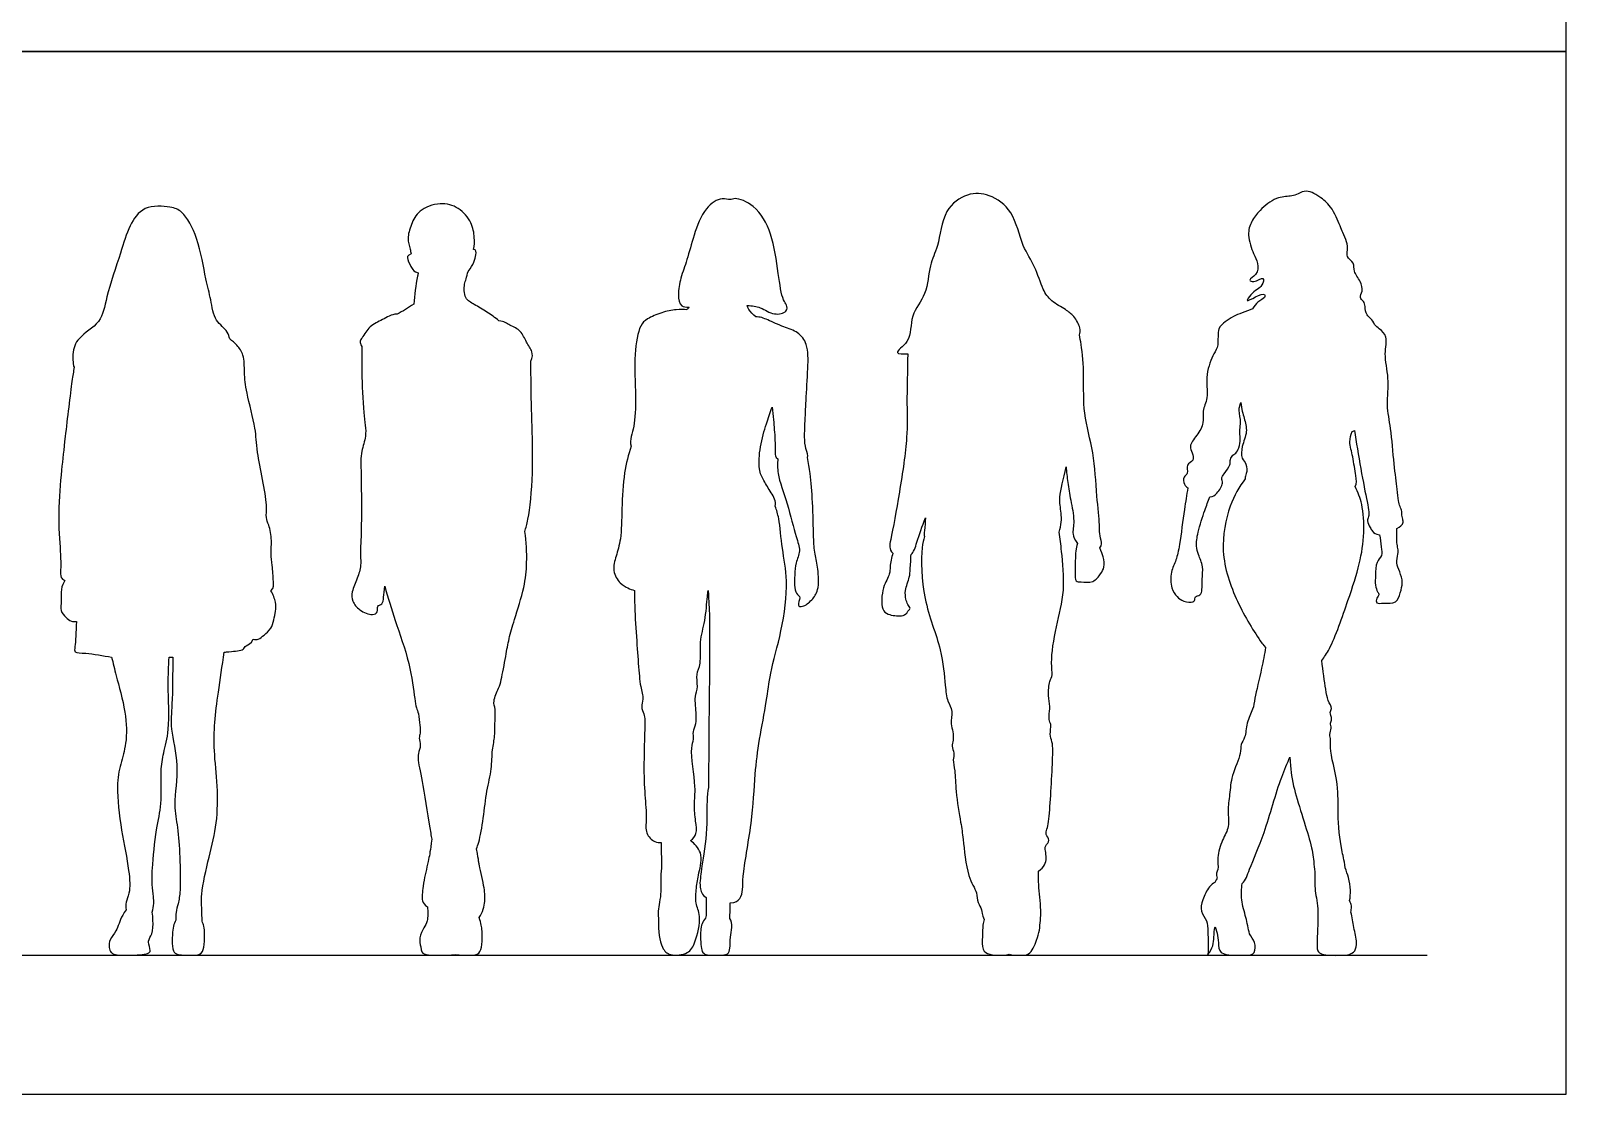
# Model space of a CAD drawing. Header units: millimetres. Extents: x 42.4 to 67, y 0.8 to 10.7.
# Drawn here: x 54.33 to 57.697, y 6.119 to 8.45 of the extents above; entities that cross this region are included whole.
import ezdxf

# ---------------------------------------------------------------- set-up
doc = ezdxf.new("R2010")
doc.units = ezdxf.units.MM
for name, color, linetype, true_color in [('AG-DIAGRAM', 7, 'Continuous', 0xfecc66), ('AG-OUTLINE', 7, 'Continuous', 0x8000ff), ('X-VPRT', 6, 'Continuous', 0xff00ff)]:
    doc.layers.add(name, color=color, linetype=linetype, true_color=true_color)

msp = doc.modelspace()

# ---------------------------------------------------------------- linework, layer by layer
at = {"layer": 'AG-DIAGRAM'}
msp.add_line((51.2959, 6.4236), (57.3919, 6.4236), dxfattribs=at)
at = {"layer": 'AG-OUTLINE'}
for points, knots in [([(55.8632, 8.0804), (55.8586, 8.0803), (55.8436, 8.0868), (55.805, 8.0618), (55.7833, 8.0025), (55.7697, 7.9492), (55.7545, 7.9095), (55.7482, 7.8734), (55.752, 7.8458), (55.7665, 7.8443), (55.7734, 7.8447)], [0, 0, 0, 0, 0.240725, 0.606012, 1.06351, 1.492181, 1.865499, 2.21006, 2.484908, 2.66056, 2.66056, 2.66056, 2.66056]), ([(55.9007, 7.8481), (55.9117, 7.8474), (55.9325, 7.8446), (55.9574, 7.8255), (55.9892, 7.8322), (55.9881, 7.8502), (55.9771, 7.8606), (55.9681, 7.9226), (55.9572, 8.0045), (55.922, 8.0676), (55.8751, 8.086), (55.8668, 8.0805), (55.8632, 8.0804)], [3.489595, 3.489595, 3.489595, 3.489595, 3.756479, 4.088143, 4.38057, 4.586025, 4.796368, 5.235924, 5.772616, 6.256177, 6.63347, 6.827504, 6.827504, 6.827504, 6.827504]), ([(56.629, 7.7841), (56.6308, 7.7875), (56.6324, 7.8002), (56.6173, 7.8255), (56.599, 7.8394), (56.5664, 7.8571), (56.5475, 7.8832), (56.5328, 7.9354), (56.502, 7.9776), (56.4867, 8.0558), (56.4334, 8.0936), (56.3823, 8.0958), (56.3292, 8.0587), (56.3216, 7.9771), (56.2985, 7.9376), (56.2967, 7.8712), (56.2557, 7.8282), (56.2629, 7.7688), (56.2288, 7.749), (56.2301, 7.7449)], [-6.556653, -6.556653, -6.556653, -6.556653, -6.337997, -6.036239, -5.75834, -5.420434, -5.099466, -4.689877, -4.274204, -3.776643, -3.335922, -2.944942, -2.511975, -2.011678, -1.623799, -1.176935, -0.749577, -0.321923, 0, 0, 0, 0]), ([(57.0911, 8.0877), (57.0833, 8.0868), (57.059, 8.0863), (57.0243, 8.0576), (57.0058, 8.0332), (56.9958, 8.0026), (57.0104, 7.9612), (57.0214, 7.9421), (57.0204, 7.9148), (56.9977, 7.9044), (57.0125, 7.8967), (57.0365, 7.9152), (57.0305, 7.8902), (57.0182, 7.8833), (57.0058, 7.8734), (56.991, 7.8534), (57.0159, 7.8678), (57.0368, 7.8761), (57.036, 7.8628), (57.0215, 7.8591), (57.0122, 7.8465), (57.009, 7.8405)], [0, 0, 0, 0, 0.314875, 0.695734, 1.012391, 1.329235, 1.700932, 1.975433, 2.25901, 2.498859, 2.671048, 2.935217, 3.152745, 3.372352, 3.615505, 3.832554, 4.087606, 4.343988, 4.490463, 4.729799, 4.909705, 4.909705, 4.909705, 4.909705]), ([(57.2762, 7.8062), (57.2722, 7.8178), (57.2561, 7.8253), (57.2563, 7.8458), (57.2535, 7.857), (57.2417, 7.8656), (57.2518, 7.8796), (57.2462, 7.9019), (57.2293, 7.9221), (57.2332, 7.9421), (57.2128, 7.9538), (57.2185, 7.9698), (57.216, 7.9878), (57.2064, 8.0084), (57.2008, 8.0228), (57.1824, 8.0665), (57.1568, 8.0854), (57.1401, 8.0968), (57.1218, 8.1005), (57.105, 8.0903), (57.0966, 8.0883), (57.0911, 8.0877)], [18.702792, 18.702792, 18.702792, 18.702792, 18.972778, 19.226191, 19.424152, 19.621878, 19.839318, 20.113601, 20.40976, 20.656261, 20.91063, 21.130758, 21.381663, 21.6538, 21.890591, 22.28676, 22.619629, 22.878371, 23.121499, 23.371814, 23.593496, 23.593496, 23.593496, 23.593496]), ([(54.766, 7.7747), (54.7651, 7.7802), (54.7602, 7.7961), (54.7316, 7.8124), (54.7251, 7.8627), (54.7124, 7.9068), (54.699, 7.9943), (54.665, 8.0555), (54.636, 8.0652), (54.5757, 8.0689), (54.5442, 8.0216), (54.527, 7.9625), (54.4946, 7.868), (54.4868, 7.81), (54.4317, 7.779), (54.4199, 7.7459), (54.4231, 7.7126), (54.4251, 7.7128)], [-5.975013, -5.975013, -5.975013, -5.975013, -5.814523, -5.476423, -5.085588, -4.69028, -4.14629, -3.681423, -3.374132, -2.952913, -2.547217, -2.088955, -1.515975, -1.083782, -0.65577, -0.302258, 0, 0, 0, 0]), ([(55.3003, 7.9711), (55.3029, 7.9798), (55.3032, 7.9983), (55.2978, 8.0311), (55.269, 8.0643), (55.2277, 8.076), (55.1798, 8.0585), (55.1639, 8.0265), (55.1544, 7.9943), (55.1603, 7.9782), (55.1631, 7.9649), (55.1639, 7.9615)], [-3.224529, -3.224529, -3.224529, -3.224529, -2.952452, -2.621204, -2.252229, -1.884398, -1.492072, -1.153878, -0.833058, -0.553555, -0.45746, -0.45746, -0.45746, -0.45746]), ([(55.1639, 7.9615), (55.1544, 7.9578), (55.1554, 7.9475), (55.1659, 7.9299), (55.1694, 7.9226), (55.1793, 7.9195)], [0, 0, 0, 0, 0.2837468, 0.6829538, 0.956588, 0.956588, 0.956588, 0.956588]), ([(55.2888, 7.9228), (55.301, 7.9372), (55.3059, 7.9578), (55.3071, 7.9702), (55.3003, 7.9711)], [-0.9452014, -0.9452014, -0.9452014, -0.9452014, -0.363552, 0, 0, 0, 0]), ([(55.1793, 7.9195), (55.1788, 7.9172), (55.1744, 7.8949), (55.1712, 7.871), (55.1695, 7.8508)], [0.6603507, 0.6603507, 0.6603507, 0.6603507, 0.7006573, 1.0550786, 1.0550786, 1.0550786, 1.0550786]), ([(55.3565, 7.8147), (55.3479, 7.8213), (55.3305, 7.8336), (55.303, 7.8504), (55.2798, 7.862), (55.2797, 7.8952), (55.2847, 7.906), (55.2874, 7.9174), (55.2888, 7.9228)], [-1.679588, -1.679588, -1.679588, -1.679588, -1.35333, -1.027292, -0.746954, -0.437906, -0.234674, 0, 0, 0, 0]), ([(55.1695, 7.8508), (55.1633, 7.8467), (55.1491, 7.8377), (55.1394, 7.8324), (55.133, 7.8291)], [-0.4714645, -0.4714645, -0.4714645, -0.4714645, -0.2653808, 0, 0, 0, 0]), ([(55.9195, 7.8229), (55.9133, 7.8271), (55.9034, 7.8392), (55.9016, 7.8451), (55.9007, 7.8481)], [-0.4463208, -0.4463208, -0.4463208, -0.4463208, -0.1736563, 0, 0, 0, 0]), ([(55.133, 7.8291), (55.1203, 7.8287), (55.1013, 7.8157), (55.0721, 7.8043), (55.0578, 7.7783), (55.0495, 7.7681), (55.0559, 7.7579)], [-2.081653, -2.081653, -2.081653, -2.081653, -1.706317, -1.321128, -0.950221, -0.691956, -0.691956, -0.691956, -0.691956]), ([(55.4263, 7.7261), (55.4303, 7.7347), (55.4308, 7.7476), (55.4154, 7.7675), (55.406, 7.7937), (55.3809, 7.8039), (55.3675, 7.813), (55.3565, 7.8147)], [-5.530784, -5.530784, -5.530784, -5.530784, -5.258716, -4.94296, -4.612048, -4.282188, -3.997102, -3.997102, -3.997102, -3.997102]), ([(55.7683, 7.8386), (55.7614, 7.8398), (55.7438, 7.8392), (55.7134, 7.8337), (55.6813, 7.8194), (55.6633, 7.804), (55.6513, 7.7371), (55.6573, 7.6527), (55.6543, 7.5843), (55.6464, 7.563), (55.6433, 7.5458), (55.6466, 7.5396)], [-4.123279, -4.123279, -4.123279, -4.123279, -3.849087, -3.515928, -3.174809, -2.903577, -2.438438, -1.87766, -1.403772, -1.119792, -0.865393, -0.865393, -0.865393, -0.865393]), ([(55.7734, 7.8447), (55.7732, 7.8442), (55.7718, 7.842), (55.7699, 7.84), (55.7683, 7.8386)], [-0.1839046, -0.1839046, -0.1839046, -0.1839046, -0.1429823, 0, 0, 0, 0]), ([(56.0326, 7.5145), (56.0357, 7.5197), (56.0249, 7.5362), (56.0277, 7.5908), (56.0295, 7.6392), (56.034, 7.7089), (56.0352, 7.7625), (56.0128, 7.7908), (55.9805, 7.8004), (55.9467, 7.8164), (55.9283, 7.8236), (55.9195, 7.8229)], [-9.063321, -9.063321, -9.063321, -9.063321, -8.81194, -8.381125, -7.961516, -7.471094, -7.046558, -6.717383, -6.380724, -6.019055, -5.719555, -5.719555, -5.719555, -5.719555]), ([(57.009, 7.8405), (56.9937, 7.8345), (56.9666, 7.8259), (56.9497, 7.8122), (56.9301, 7.7992), (56.9355, 7.7596), (56.9232, 7.7422), (56.9039, 7.697), (56.9132, 7.646), (56.8975, 7.6176), (56.9037, 7.59), (56.8873, 7.564), (56.8682, 7.5397), (56.8773, 7.5261), (56.8816, 7.5067), (56.8614, 7.5005), (56.8694, 7.479), (56.8558, 7.4733), (56.8571, 7.457), (56.864, 7.4502), (56.867, 7.448)], [-8.99725, -8.99725, -8.99725, -8.99725, -8.616896, -8.351189, -8.091711, -7.750303, -7.48524, -7.092395, -6.681735, -6.367133, -6.077655, -5.759804, -5.456535, -5.237711, -5.006189, -4.779883, -4.54158, -4.34843, -4.12043, -3.977604, -3.977604, -3.977604, -3.977604]), ([(56.674, 7.317), (56.6786, 7.3232), (56.6766, 7.3332), (56.6724, 7.353), (56.6741, 7.369), (56.6659, 7.4348), (56.6623, 7.5255), (56.6361, 7.6105), (56.64, 7.6922), (56.6353, 7.752), (56.6305, 7.7773), (56.629, 7.7841)], [-3.652733, -3.652733, -3.652733, -3.652733, -3.443801, -3.186905, -2.95839, -2.499536, -1.934697, -1.389922, -0.864809, -0.383353, -0.199456, -0.199456, -0.199456, -0.199456]), ([(57.325, 7.3595), (57.3338, 7.3634), (57.3387, 7.3686), (57.339, 7.3772), (57.3357, 7.3882), (57.337, 7.3968), (57.3316, 7.4073), (57.328, 7.4208), (57.3263, 7.4473), (57.3183, 7.5018), (57.313, 7.5783), (57.3015, 7.6291), (57.3096, 7.6886), (57.2955, 7.7403), (57.3067, 7.7798), (57.2891, 7.7948), (57.2799, 7.803), (57.2762, 7.8062)], [-15.496569, -15.496569, -15.496569, -15.496569, -15.309512, -15.142137, -14.946507, -14.775328, -14.580579, -14.36576, -14.072172, -13.633623, -13.117672, -12.693552, -12.246299, -11.815282, -11.461726, -11.180362, -11.018029, -11.018029, -11.018029, -11.018029]), ([(54.8565, 7.2226), (54.8637, 7.2295), (54.8611, 7.2445), (54.8604, 7.2788), (54.8553, 7.3034), (54.8595, 7.3329), (54.8527, 7.3661), (54.8443, 7.3838), (54.8514, 7.4125), (54.8233, 7.5296), (54.8249, 7.5761), (54.8023, 7.6562), (54.7976, 7.6997), (54.7986, 7.7396), (54.7835, 7.76), (54.772, 7.7706), (54.766, 7.7747)], [5.451945, 5.451945, 5.451945, 5.451945, 5.694525, 6.042144, 6.336534, 6.654915, 6.994005, 7.238752, 7.547653, 8.179171, 8.608277, 9.126872, 9.524963, 9.881534, 10.178317, 10.414962, 10.414962, 10.414962, 10.414962]), ([(55.0559, 7.7579), (55.0554, 7.7391), (55.0551, 7.7023), (55.0584, 7.6143), (55.0679, 7.5629), (55.0524, 7.5267), (55.0548, 7.4779), (55.0552, 7.3545), (55.0531, 7.324), (55.0524, 7.2992), (55.0548, 7.2777), (55.0464, 7.2497), (55.0328, 7.2212), (55.034, 7.1988), (55.0499, 7.1789), (55.0777, 7.1675), (55.0925, 7.175), (55.0876, 7.1905), (55.1022, 7.1923), (55.1032, 7.2091), (55.1053, 7.2233), (55.1059, 7.2325)], [-10.468845, -10.468845, -10.468845, -10.468845, -10.038333, -9.501037, -9.08863, -8.752948, -8.341928, -7.706611, -7.383045, -7.110758, -6.846142, -6.537095, -6.215454, -5.955317, -5.671076, -5.363069, -5.161664, -4.964348, -4.781704, -4.560871, -4.291625, -4.291625, -4.291625, -4.291625]), ([(54.4251, 7.7128), (54.4234, 7.7024), (54.4198, 7.6823), (54.4046, 7.556), (54.3976, 7.4895), (54.3883, 7.3937), (54.395, 7.3117), (54.396, 7.2717), (54.3943, 7.2514), (54.4009, 7.2472), (54.4049, 7.2455)], [-3.633662, -3.633662, -3.633662, -3.633662, -3.312208, -2.680297, -2.186743, -1.630313, -1.10515, -0.745333, -0.505499, -0.32893, -0.32893, -0.32893, -0.32893]), ([(55.4131, 7.3524), (55.4157, 7.3607), (55.4228, 7.3851), (55.4332, 7.4852), (55.4271, 7.6181), (55.4268, 7.6901), (55.4263, 7.7261)], [-2.114868, -2.114868, -2.114868, -2.114868, -1.844023, -1.266838, -0.594877, 0, 0, 0, 0]), ([(56.2527, 7.7424), (56.2521, 7.7059), (56.2501, 7.6316), (56.2532, 7.5588), (56.2355, 7.4408), (56.2169, 7.3403), (56.211, 7.3136), (56.22, 7.3051)], [0, 0, 0, 0, 0.624868, 1.137766, 1.794691, 2.408222, 2.710782, 2.710782, 2.710782, 2.710782]), ([(55.9623, 7.4082), (55.9645, 7.4187), (55.953, 7.4391), (55.9366, 7.4637), (55.9245, 7.4899), (55.9284, 7.5389), (55.942, 7.5885), (55.9508, 7.6118), (55.9553, 7.6251)], [4.455233, 4.455233, 4.455233, 4.455233, 4.768704, 5.105956, 5.421498, 5.840807, 6.277354, 6.643851, 6.643851, 6.643851, 6.643851]), ([(55.9553, 7.6251), (55.9564, 7.6158), (55.9584, 7.5974), (55.9622, 7.5542), (55.9619, 7.5272), (55.9619, 7.5158), (55.9679, 7.5122)], [-11.002429, -11.002429, -11.002429, -11.002429, -10.681731, -10.283473, -9.961855, -9.751254, -9.751254, -9.751254, -9.751254]), ([(56.915, 7.4284), (56.9226, 7.4283), (56.9316, 7.4365), (56.9458, 7.4579), (56.9392, 7.4692), (56.947, 7.4792), (56.9611, 7.4983), (56.9584, 7.5077), (56.9632, 7.5192), (56.9728, 7.5235), (56.9795, 7.5366), (56.9827, 7.5556), (56.9796, 7.5764), (56.9847, 7.5919), (56.9773, 7.6184), (56.9812, 7.6298), (56.9831, 7.6354)], [-3.277119, -3.277119, -3.277119, -3.277119, -3.051068, -2.75858, -2.569984, -2.368164, -2.086328, -1.907602, -1.712782, -1.527342, -1.309083, -1.049389, -0.783705, -0.54696, -0.246995, 0, 0, 0, 0]), ([(56.9831, 7.6354), (56.9846, 7.6201), (56.9906, 7.6012), (56.9988, 7.5707), (56.9846, 7.5407), (56.9831, 7.5125), (56.9965, 7.5015), (56.9966, 7.4792), (56.9922, 7.4727), (56.9929, 7.4684)], [0.810065, 0.810065, 0.810065, 0.810065, 1.13293, 1.465245, 1.811789, 2.117389, 2.357185, 2.629828, 2.819621, 2.819621, 2.819621, 2.819621]), ([(57.2338, 7.4509), (57.2382, 7.4573), (57.234, 7.4774), (57.2298, 7.5157), (57.2195, 7.5486), (57.2242, 7.5645), (57.2269, 7.5718)], [4.795166, 4.795166, 4.795166, 4.795166, 5.080405, 5.474053, 5.829298, 6.123238, 6.123238, 6.123238, 6.123238]), ([(57.2322, 7.5738), (57.2363, 7.5488), (57.2455, 7.4906), (57.2594, 7.4206), (57.2642, 7.3968), (57.2641, 7.385), (57.2584, 7.3757), (57.267, 7.3611), (57.271, 7.3532), (57.2788, 7.3463), (57.2869, 7.3454)], [-18.512559, -18.512559, -18.512559, -18.512559, -17.974995, -17.455648, -17.167425, -16.970544, -16.782452, -16.544994, -16.354916, -16.134616, -16.134616, -16.134616, -16.134616]), ([(55.6466, 7.5396), (55.6403, 7.5205), (55.6294, 7.4813), (55.6254, 7.4032), (55.6253, 7.3373), (55.6134, 7.2995), (55.6043, 7.2671), (55.6203, 7.2382), (55.639, 7.2287), (55.6485, 7.2246), (55.6533, 7.2232)], [0, 0, 0, 0, 0.44479, 0.953737, 1.419462, 1.776902, 2.1007, 2.415574, 2.674125, 2.896156, 2.896156, 2.896156, 2.896156]), ([(55.9679, 7.5122), (55.9673, 7.5014), (55.9655, 7.4781), (55.99, 7.4135), (56.0061, 7.3429), (56.0192, 7.3112), (56.006, 7.2831), (56.0049, 7.2582), (56.0035, 7.2152), (56.0206, 7.2095), (56.0083, 7.189), (56.0246, 7.1865), (56.0437, 7.2026), (56.0588, 7.2242), (56.0567, 7.271), (56.0485, 7.3032), (56.0459, 7.3417), (56.0448, 7.4163), (56.0399, 7.4768), (56.035, 7.5032), (56.0326, 7.5145)], [0, 0, 0, 0, 0.326663, 0.802963, 1.29768, 1.622244, 1.921492, 2.221604, 2.581782, 2.78347, 3.015527, 3.193219, 3.475288, 3.767944, 4.151951, 4.482881, 4.834265, 5.332531, 5.789905, 6.110368, 6.110368, 6.110368, 6.110368]), ([(56.5844, 7.3514), (56.5901, 7.3662), (56.5904, 7.3945), (56.582, 7.4279), (56.5945, 7.4664), (56.5998, 7.4946)], [3.059398, 3.059398, 3.059398, 3.059398, 3.445101, 3.824255, 4.310696, 4.310696, 4.310696, 4.310696]), ([(56.5998, 7.4946), (56.6008, 7.4831), (56.6035, 7.4597), (56.6095, 7.4215), (56.6197, 7.3769), (56.6126, 7.3469), (56.618, 7.3363), (56.6247, 7.3261)], [-6.090027, -6.090027, -6.090027, -6.090027, -5.731693, -5.350358, -4.937139, -4.60743, -4.369819, -4.369819, -4.369819, -4.369819]), ([(56.867, 7.448), (56.8643, 7.4322), (56.8591, 7.4022), (56.8494, 7.3249), (56.8423, 7.2906), (56.8287, 7.2644), (56.8288, 7.2286), (56.8427, 7.209), (56.8567, 7.1989), (56.8792, 7.1952), (56.8828, 7.2048), (56.8825, 7.2108), (56.8957, 7.2125), (56.8985, 7.226), (56.8976, 7.2488), (56.9016, 7.2755), (56.8899, 7.3017), (56.8845, 7.3211), (56.8882, 7.3521), (56.9041, 7.3994), (56.9112, 7.4187), (56.915, 7.4284)], [0, 0, 0, 0, 0.396791, 0.898933, 1.239366, 1.544316, 1.879629, 2.152442, 2.393607, 2.648712, 2.809284, 2.93536, 3.121306, 3.319663, 3.594788, 3.893433, 4.194694, 4.447363, 4.764578, 5.169479, 5.490405, 5.490405, 5.490405, 5.490405]), ([(56.9929, 7.4684), (56.9793, 7.4502), (56.9555, 7.4096), (56.9351, 7.3051), (56.973, 7.1955), (57.0128, 7.1311), (57.031, 7.1052), (57.0375, 7.0984)], [0, 0, 0, 0, 0.457601, 1.004344, 1.607461, 2.224808, 2.260887, 2.260887, 2.260887, 2.260887]), ([(57.161, 7.0696), (57.1658, 7.0772), (57.1845, 7.1034), (57.2189, 7.2034), (57.2444, 7.2795), (57.2549, 7.3486), (57.2508, 7.412), (57.2399, 7.4385), (57.2338, 7.4509)], [11.242399, 11.242399, 11.242399, 11.242399, 11.499958, 12.108832, 12.635247, 13.110227, 13.560981, 13.929942, 13.929942, 13.929942, 13.929942]), ([(55.8634, 6.5383), (55.8754, 6.5393), (55.8861, 6.5458), (55.8923, 6.5698), (55.8895, 6.5991), (55.9128, 6.716), (55.917, 6.8188), (55.9268, 6.8958), (55.9438, 6.9803), (55.9503, 7.0434), (55.9777, 7.1343), (55.9921, 7.2439), (55.9767, 7.3121), (55.9717, 7.3803), (55.9652, 7.399), (55.9623, 7.4082)], [-5.785438, -5.785438, -5.785438, -5.785438, -5.534888, -5.276857, -4.97878, -4.375785, -3.796297, -3.305853, -2.795463, -2.351829, -1.807431, -1.223574, -0.749319, -0.299872, 0, 0, 0, 0]), ([(56.26, 7.3025), (56.2659, 7.3064), (56.2735, 7.3315), (56.2843, 7.3643), (56.2917, 7.3822)], [3.2668708, 3.2668708, 3.2668708, 3.2668708, 3.5606915, 3.9532406, 3.9532406, 3.9532406, 3.9532406]), ([(56.2917, 7.3822), (56.2906, 7.3732), (56.2907, 7.3572), (56.2877, 7.3435), (56.2894, 7.3415)], [0, 0, 0, 0, 0.2968131, 0.50002, 0.50002, 0.50002, 0.50002]), ([(55.3075, 6.6567), (55.3088, 6.6615), (55.3141, 6.6743), (55.323, 6.7264), (55.3286, 6.7829), (55.3413, 6.8313), (55.3407, 6.873), (55.3484, 6.904), (55.3465, 6.9272), (55.3503, 6.9627), (55.342, 6.9806), (55.3568, 7.01), (55.3618, 7.0277), (55.3716, 7.08), (55.3781, 7.118), (55.3904, 7.1604), (55.4132, 7.2309), (55.4184, 7.2825), (55.417, 7.3306), (55.4131, 7.3524)], [8.701963, 8.701963, 8.701963, 8.701963, 8.902581, 9.324801, 9.77032, 10.176524, 10.548305, 10.866439, 11.148835, 11.485794, 11.738844, 12.051386, 12.310459, 12.723607, 13.087101, 13.469088, 13.960907, 14.389538, 14.848265, 14.848265, 14.848265, 14.848265]), ([(56.2894, 7.3415), (56.2872, 7.3342), (56.2809, 7.3101), (56.284, 7.1994), (56.3281, 7.0992), (56.3346, 7.0178), (56.3384, 6.981), (56.3531, 6.9595), (56.3452, 6.9307), (56.3527, 6.9141), (56.3532, 6.8948), (56.3479, 6.882), (56.3561, 6.8668), (56.3507, 6.8514), (56.3574, 6.8264), (56.3573, 6.7825), (56.3689, 6.7133), (56.3749, 6.6794), (56.3813, 6.5968), (56.4057, 6.5631), (56.4049, 6.5387), (56.4166, 6.5242), (56.4156, 6.5134), (56.42, 6.502)], [0.079047, 0.079047, 0.079047, 0.079047, 0.315618, 0.894366, 1.491617, 1.979763, 2.305106, 2.576734, 2.863105, 3.098083, 3.333549, 3.533068, 3.749775, 3.962819, 4.231789, 4.602886, 5.05712, 5.396141, 5.88758, 6.244482, 6.500183, 6.73206, 6.941855, 6.941855, 6.941855, 6.941855]), ([(56.5395, 6.608), (56.5457, 6.6123), (56.5542, 6.6216), (56.5576, 6.6364), (56.5545, 6.6523), (56.5529, 6.6635), (56.5673, 6.6756), (56.5535, 6.6883), (56.5596, 6.7024), (56.5652, 6.743), (56.5715, 6.8679), (56.5703, 6.8906), (56.5632, 6.9078), (56.5681, 6.9279), (56.5636, 6.9344), (56.5618, 6.9489), (56.5663, 6.9697), (56.5591, 6.9926), (56.5634, 7.0241), (56.5712, 7.0384), (56.5652, 7.0676), (56.5779, 7.1472), (56.5991, 7.2207), (56.5905, 7.3084), (56.5867, 7.3372), (56.5844, 7.3514)], [-6.906984, -6.906984, -6.906984, -6.906984, -6.678923, -6.456819, -6.230518, -6.04441, -5.827793, -5.615581, -5.418154, -5.045809, -4.407576, -4.134792, -3.899712, -3.650379, -3.497153, -3.287335, -3.027891, -2.746888, -2.431807, -2.210677, -1.916577, -1.411038, -0.896377, -0.374059, 0, 0, 0, 0]), ([(57.2869, 7.3454), (57.289, 7.3366), (57.2905, 7.3193), (57.2943, 7.2988), (57.2782, 7.286), (57.2791, 7.2564), (57.2767, 7.2355), (57.2824, 7.2208), (57.2874, 7.2138), (57.2803, 7.2073), (57.279, 7.1927), (57.2975, 7.1974), (57.3253, 7.1929), (57.3328, 7.2193), (57.3393, 7.24), (57.332, 7.2646), (57.3226, 7.2828), (57.3282, 7.3026), (57.3278, 7.3156), (57.3248, 7.3279), (57.325, 7.347), (57.3249, 7.3553), (57.325, 7.3595)], [0, 0, 0, 0, 0.297903, 0.546124, 0.787023, 1.092059, 1.360166, 1.582793, 1.733068, 1.901279, 2.082848, 2.305937, 2.595207, 2.868536, 3.139166, 3.422875, 3.68072, 3.933076, 4.137072, 4.340991, 4.58925, 4.793778, 4.793778, 4.793778, 4.793778]), ([(56.6247, 7.3261), (56.6233, 7.3206), (56.62, 7.31), (56.62, 7.266), (56.619, 7.2418), (56.6336, 7.2426), (56.6602, 7.2387), (56.676, 7.2599), (56.6847, 7.2739), (56.6827, 7.2966), (56.6771, 7.3081), (56.674, 7.317)], [0, 0, 0, 0, 0.232841, 0.614789, 0.87071, 1.058811, 1.345997, 1.624363, 1.854694, 2.124242, 2.339638, 2.339638, 2.339638, 2.339638]), ([(56.22, 7.3051), (56.2175, 7.2954), (56.213, 7.2757), (56.2146, 7.2581), (56.1958, 7.2311), (56.194, 7.1816), (56.2088, 7.17), (56.2386, 7.1652), (56.2511, 7.1727), (56.2535, 7.1793), (56.2602, 7.1844), (56.2516, 7.1925), (56.2486, 7.2048), (56.2455, 7.2237), (56.2577, 7.2527), (56.2579, 7.2699), (56.2598, 7.2917), (56.26, 7.3025)], [0, 0, 0, 0, 0.311075, 0.542839, 0.865864, 1.252584, 1.484518, 1.790325, 1.996171, 2.143315, 2.285342, 2.459151, 2.661475, 2.909417, 3.221104, 3.462828, 3.785331, 3.785331, 3.785331, 3.785331]), ([(54.4049, 7.2455), (54.4013, 7.2394), (54.3948, 7.226), (54.3982, 7.2006), (54.3935, 7.1788), (54.4065, 7.1645), (54.4181, 7.1544), (54.4262, 7.1548), (54.4298, 7.1555)], [0, 0, 0, 0, 0.264175, 0.552682, 0.815702, 1.057819, 1.278623, 1.467674, 1.467674, 1.467674, 1.467674]), ([(54.8177, 7.1162), (54.8213, 7.1155), (54.8296, 7.1148), (54.8419, 7.1266), (54.8594, 7.1385), (54.8671, 7.1782), (54.8678, 7.1967), (54.8614, 7.215), (54.8565, 7.2226)], [0, 0, 0, 0, 0.190346, 0.417627, 0.680094, 1.034057, 1.28846, 1.587052, 1.587052, 1.587052, 1.587052]), ([(55.1059, 7.2325), (55.1136, 7.2074), (55.1281, 7.1566), (55.1611, 7.0678), (55.1714, 6.989), (55.1747, 6.9666), (55.181, 6.9529), (55.1828, 6.9277), (55.1848, 6.9109), (55.18, 6.8993), (55.1863, 6.8835), (55.1787, 6.8653), (55.1789, 6.8489), (55.1907, 6.7927), (55.203, 6.7156), (55.2082, 6.682), (55.2089, 6.6778)], [0, 0, 0, 0, 0.491376, 1.041481, 1.529283, 1.780725, 1.990627, 2.268019, 2.495844, 2.683222, 2.903049, 3.140713, 3.354662, 3.768091, 4.337618, 4.422607, 4.422607, 4.422607, 4.422607]), ([(55.6533, 7.2232), (55.6533, 7.2182), (55.6541, 7.1651), (55.6621, 7.067), (55.6653, 7.0157), (55.6746, 6.9855), (55.6667, 6.9689), (55.6753, 6.9517), (55.677, 6.9364), (55.6731, 6.8392), (55.6757, 6.7783), (55.6811, 6.7237), (55.6758, 6.6916), (55.6967, 6.6707), (55.7075, 6.6702), (55.7122, 6.6705)], [1.356507, 1.356507, 1.356507, 1.356507, 1.428977, 2.116601, 2.527611, 2.83196, 3.066452, 3.299269, 3.524386, 4.079269, 4.553461, 4.968321, 5.287416, 5.577607, 5.784326, 5.784326, 5.784326, 5.784326]), ([(55.7763, 6.675), (55.7824, 6.6787), (55.7917, 6.6904), (55.7874, 6.7182), (55.7833, 6.756), (55.7899, 6.7916), (55.774, 6.8773), (55.7851, 6.8956), (55.7806, 6.9147), (55.7912, 6.9313), (55.7872, 6.9707), (55.7861, 6.9904), (55.7938, 7.013), (55.7878, 7.0404), (55.8011, 7.0634), (55.7952, 7.1123), (55.8094, 7.1549), (55.8127, 7.2045), (55.8145, 7.2189), (55.815, 7.2233)], [0.223671, 0.223671, 0.223671, 0.223671, 0.471311, 0.771255, 1.117575, 1.479364, 2.005637, 2.263996, 2.496762, 2.747275, 3.103302, 3.363028, 3.636488, 3.931279, 4.218614, 4.610236, 5.007928, 5.423627, 5.593014, 5.593014, 5.593014, 5.593014]), ([(55.815, 7.2233), (55.8166, 7.1981), (55.8189, 7.1668), (55.8182, 7.0308), (55.8167, 6.9766), (55.8171, 6.8516), (55.8152, 6.8218), (55.8172, 6.7968), (55.8108, 6.7671), (55.8145, 6.6909), (55.7998, 6.6134), (55.7987, 6.599), (55.798, 6.5923)], [-4.166856, -4.166856, -4.166856, -4.166856, -3.775379, -3.149659, -2.698645, -2.09526, -1.787692, -1.528604, -1.23018, -0.738104, -0.248758, 0, 0, 0, 0]), ([(54.4298, 7.1555), (54.4289, 7.1319), (54.4277, 7.1003), (54.424, 7.086), (54.4536, 7.0871), (54.4897, 7.08), (54.5071, 7.0773)], [1.793365, 1.793365, 1.793365, 1.793365, 2.147758, 2.340383, 2.617034, 3.050369, 3.050369, 3.050369, 3.050369]), ([(54.7541, 7.0878), (54.7577, 7.0883), (54.7757, 7.0905), (54.797, 7.0907), (54.7998, 7.1039), (54.8137, 7.1065), (54.8177, 7.1162)], [4.8019823, 4.8019823, 4.8019823, 4.8019823, 4.8907115, 5.2619033, 5.4744915, 5.7424122, 5.7424122, 5.7424122, 5.7424122]), ([(54.5071, 7.0773), (54.5105, 7.0636), (54.5169, 7.0358), (54.5396, 6.9569), (54.5412, 6.8894), (54.526, 6.8424), (54.5166, 6.792), (54.5276, 6.6966), (54.546, 6.6138), (54.5484, 6.5605), (54.5377, 6.541), (54.5384, 6.5287), (54.5391, 6.5231)], [-4.164073, -4.164073, -4.164073, -4.164073, -3.790912, -3.273679, -2.800257, -2.40777, -2.002917, -1.441456, -0.899734, -0.494837, -0.235562, 0, 0, 0, 0]), ([(54.5959, 6.5183), (54.5981, 6.5244), (54.6006, 6.5376), (54.5986, 6.5521), (54.5954, 6.5808), (54.596, 6.6147), (54.6042, 6.7012), (54.6181, 6.7536), (54.6138, 6.8266), (54.6206, 6.8678), (54.6356, 6.9195), (54.6297, 7.0147), (54.6322, 7.0569), (54.6332, 7.0768)], [0, 0, 0, 0, 0.251512, 0.472219, 0.768366, 1.110391, 1.63721, 2.076195, 2.555043, 2.923119, 3.338956, 3.902239, 4.331946, 4.331946, 4.331946, 4.331946]), ([(54.6332, 7.0768), (54.635, 7.0769), (54.6378, 7.077), (54.6406, 7.0771), (54.6416, 7.0771)], [3.93295987, 3.93295987, 3.93295987, 3.93295987, 3.96729786, 3.98813998, 3.98813998, 3.98813998, 3.98813998]), ([(54.6416, 7.0771), (54.6409, 7.0425), (54.6409, 6.9735), (54.6342, 6.9198), (54.6573, 6.8399), (54.6411, 6.7544), (54.6531, 6.7035), (54.6568, 6.6396), (54.6587, 6.5681), (54.6537, 6.5373), (54.6479, 6.5194), (54.6476, 6.5082), (54.6478, 6.5004)], [0.018159, 0.018159, 0.018159, 0.018159, 0.542204, 0.93281, 1.405773, 1.892986, 2.269188, 2.693019, 3.139486, 3.430087, 3.663627, 3.831123, 3.831123, 3.831123, 3.831123]), ([(54.7054, 6.4981), (54.7053, 6.5089), (54.7052, 6.5237), (54.7018, 6.5599), (54.7214, 6.6405), (54.7392, 6.7127), (54.7405, 6.7943), (54.7309, 6.8711), (54.7322, 6.9346), (54.7414, 7.0005), (54.7495, 7.0586), (54.7541, 7.0878)], [0.074265, 0.074265, 0.074265, 0.074265, 0.251794, 0.575454, 1.054048, 1.516967, 1.989145, 2.452816, 2.867742, 3.29802, 3.787844, 3.787844, 3.787844, 3.787844]), ([(57.0375, 7.0984), (57.0348, 7.0831), (57.027, 7.0431), (57.0134, 6.9884), (57.0108, 6.9629), (56.9942, 6.9333), (56.9944, 6.9011), (56.9816, 6.8859), (56.9846, 6.8645), (56.9612, 6.8172), (56.9595, 6.7768), (56.9529, 6.74), (56.9594, 6.7051), (56.9417, 6.6766), (56.9299, 6.6386), (56.9355, 6.6128), (56.9276, 6.6014), (56.9314, 6.5928)], [1.637531, 1.637531, 1.637531, 1.637531, 1.925958, 2.409351, 2.703575, 3.039135, 3.369057, 3.614785, 3.875614, 4.296731, 4.677559, 5.034039, 5.373564, 5.709961, 6.079061, 6.377849, 6.603948, 6.603948, 6.603948, 6.603948]), ([(57.2121, 6.6152), (57.2097, 6.6341), (57.2023, 6.6555), (57.194, 6.7378), (57.1992, 6.794), (57.1761, 6.8765), (57.1816, 6.895), (57.1758, 6.9074), (57.1835, 6.9214), (57.1775, 6.9327), (57.1848, 6.9413), (57.1766, 6.9564), (57.185, 6.9644), (57.1724, 6.9835), (57.1694, 7.0067), (57.1626, 7.0479), (57.161, 7.0696)], [6.005272, 6.005272, 6.005272, 6.005272, 6.319009, 6.819538, 7.270158, 7.777205, 8.01351, 8.206041, 8.42134, 8.607817, 8.781697, 8.996446, 9.164321, 9.410534, 9.696483, 10.120914, 10.120914, 10.120914, 10.120914]), ([(56.9862, 6.5808), (56.9939, 6.5883), (57.0032, 6.6174), (57.0378, 6.6934), (57.0646, 6.7989), (57.0854, 6.8451), (57.0907, 6.858)], [7.108082, 7.108082, 7.108082, 7.108082, 7.445594, 8.014303, 8.703015, 9.019587, 9.019587, 9.019587, 9.019587]), ([(57.0907, 6.858), (57.0932, 6.8299), (57.0931, 6.8003), (57.1374, 6.6721), (57.1425, 6.6356), (57.1441, 6.6135), (57.1456, 6.6066)], [3.369348, 3.369348, 3.369348, 3.369348, 3.80634, 4.427068, 4.789562, 5.006779, 5.006779, 5.006779, 5.006779]), ([(55.2089, 6.6778), (55.2057, 6.652), (55.2033, 6.6369), (55.1918, 6.5895), (55.1885, 6.5654), (55.1885, 6.5555), (55.1866, 6.5373), (55.1994, 6.5299)], [4.835311, 4.835311, 4.835311, 4.835311, 5.215162, 5.653899, 5.965625, 6.177178, 6.478628, 6.478628, 6.478628, 6.478628]), ([(55.3128, 6.506), (55.3218, 6.5183), (55.327, 6.544), (55.3244, 6.5739), (55.3123, 6.6231), (55.3124, 6.6273), (55.3075, 6.6567)], [0.11243, 0.11243, 0.11243, 0.11243, 0.449333, 0.805216, 1.220817, 1.368406, 1.368406, 1.368406, 1.368406]), ([(55.733, 6.4249), (55.7435, 6.4223), (55.7735, 6.4259), (55.7879, 6.4519), (55.8016, 6.5099), (55.7858, 6.5366), (55.7893, 6.5718), (55.7939, 6.6027), (55.8025, 6.6346), (55.798, 6.6481)], [-5.034992, -5.034992, -5.034992, -5.034992, -4.683659, -4.369576, -3.933004, -3.614979, -3.284096, -2.946243, -2.571606, -2.571606, -2.571606, -2.571606]), ([(55.713, 6.6147), (55.7098, 6.5959), (55.7147, 6.5638), (55.7039, 6.5211), (55.7059, 6.5066), (55.7066, 6.4997)], [-1.074724, -1.074724, -1.074724, -1.074724, -0.666202, -0.273284, 0, 0, 0, 0]), ([(56.5413, 6.4785), (56.5433, 6.493), (56.5465, 6.5214), (56.5388, 6.5771), (56.5391, 6.5983), (56.5395, 6.608)], [-2.794022, -2.794022, -2.794022, -2.794022, -2.417252, -1.995248, -1.681275, -1.681275, -1.681275, -1.681275]), ([(57.1456, 6.6066), (57.1457, 6.5953), (57.144, 6.5675), (57.1546, 6.5267), (57.1503, 6.463), (57.1499, 6.4401), (57.1527, 6.4305), (57.1616, 6.4236), (57.1893, 6.4231), (57.204, 6.4236), (57.2059, 6.4237), (57.2173, 6.4236), (57.2246, 6.4249), (57.233, 6.4336)], [0.254676, 0.254676, 0.254676, 0.254676, 0.59933, 0.998159, 1.489765, 1.700952, 1.776566, 1.982183, 2.357541, 2.416954, 2.416954, 2.416954, 2.824911, 2.824911, 2.824911, 2.824911]), ([(57.2216, 6.5434), (57.223, 6.551), (57.2245, 6.5664), (57.2218, 6.5848), (57.2193, 6.5937), (57.217, 6.6007), (57.2144, 6.608), (57.2121, 6.6152)], [-1.0611885, -1.0611885, -1.0611885, -1.0611885, -0.7860585, -0.4853469, -0.4853469, -0.4853469, -0.2565982, -0.2565982, -0.2565982, -0.2565982]), ([(55.798, 6.5923), (55.7966, 6.5849), (55.7976, 6.5702), (55.8013, 6.5555), (55.8108, 6.5503)], [-6.9251489, -6.9251489, -6.9251489, -6.9251489, -6.6508126, -6.2699388, -6.2699388, -6.2699388, -6.2699388]), ([(56.9263, 6.5832), (56.9222, 6.5816), (56.9119, 6.5723), (56.8981, 6.5455), (56.8933, 6.5195), (56.9106, 6.4995), (56.9105, 6.4738), (56.9122, 6.4416), (56.9109, 6.4252)], [4.170691, 4.170691, 4.170691, 4.170691, 4.365815, 4.69225, 4.978246, 5.254634, 5.543461, 5.937292, 5.937292, 5.937292, 5.937292]), ([(56.9314, 6.5928), (56.9305, 6.5915), (56.929, 6.589), (56.9271, 6.5851), (56.9263, 6.5832)], [-0.2665287, -0.2665287, -0.2665287, -0.2665287, -0.1447939, 0, 0, 0, 0]), ([(57.0022, 6.4707), (56.9995, 6.4826), (56.9948, 6.5062), (56.9827, 6.5449), (56.9844, 6.569), (56.9862, 6.5808)], [-1.049565, -1.049565, -1.049565, -1.049565, -0.703738, -0.341922, 0, 0, 0, 0]), ([(55.8108, 6.5503), (55.8108, 6.5364), (55.8109, 6.5268), (55.8111, 6.5122), (55.8096, 6.5049)], [-0.5392656, -0.5392656, -0.5392656, -0.5392656, -0.301046, -0.0036399, -0.0036399, -0.0036399, -0.0036399]), ([(55.8624, 6.5045), (55.8625, 6.5115), (55.8638, 6.5207), (55.8638, 6.5321), (55.8634, 6.5383)], [0.0360796, 0.0360796, 0.0360796, 0.0360796, 0.2134681, 0.4513603, 0.4513603, 0.4513603, 0.4513603]), ([(57.2256, 6.5296), (57.2256, 6.5304), (57.2255, 6.5343), (57.2238, 6.5392), (57.2216, 6.5434)], [1.42374, 1.42374, 1.42374, 1.42374, 1.4534513, 1.5797585, 1.5797585, 1.5797585, 1.5797585]), ([(54.5391, 6.5231), (54.5362, 6.5194), (54.5254, 6.5025), (54.5197, 6.4767), (54.5024, 6.459), (54.5008, 6.4415), (54.5038, 6.4315), (54.5142, 6.4232), (54.5456, 6.4234), (54.5857, 6.4246), (54.5943, 6.4336), (54.5882, 6.447), (54.5883, 6.4598), (54.5985, 6.4699), (54.5981, 6.498), (54.5972, 6.5127), (54.5959, 6.5183)], [0.511561, 0.511561, 0.511561, 0.511561, 0.619636, 0.970981, 1.24544, 1.486141, 1.666042, 1.710039, 2.057875, 2.422849, 2.592778, 2.828788, 2.850391, 3.094291, 3.401567, 3.6251, 3.6251, 3.6251, 3.6251]), ([(54.6478, 6.5004), (54.6455, 6.4969), (54.6404, 6.4791), (54.64, 6.4572), (54.64, 6.4325), (54.6529, 6.4232), (54.6852, 6.4236), (54.7058, 6.4242), (54.7114, 6.4486), (54.7109, 6.4741), (54.7106, 6.4823), (54.7072, 6.4948), (54.7054, 6.4981)], [0.006446, 0.006446, 0.006446, 0.006446, 0.132091, 0.455682, 0.720497, 0.920233, 1.238141, 1.477175, 1.715515, 2.000394, 2.236469, 2.352928, 2.352928, 2.352928, 2.352928]), ([(55.1994, 6.5299), (55.2017, 6.5198), (55.2004, 6.4978), (55.192, 6.4846), (55.1809, 6.4619), (55.183, 6.4482), (55.1848, 6.4417)], [-1.087411, -1.087411, -1.087411, -1.087411, -0.766991, -0.537001, -0.257355, 0, 0, 0, 0]), ([(55.262, 6.4255), (55.2704, 6.4233), (55.2939, 6.4236), (55.3144, 6.4242), (55.32, 6.4486), (55.3195, 6.4741), (55.3193, 6.4825), (55.3156, 6.5001), (55.3128, 6.506)], [0.925247, 0.925247, 0.925247, 0.925247, 1.241444, 1.483001, 1.723858, 2.011744, 2.250312, 2.377098, 2.377098, 2.377098, 2.377098]), ([(55.7066, 6.4997), (55.7045, 6.4773), (55.7114, 6.4399), (55.7243, 6.427), (55.733, 6.4249)], [-0.7374539, -0.7374539, -0.7374539, -0.7374539, -0.2930165, 0, 0, 0, 0]), ([(55.8096, 6.5049), (55.802, 6.4984), (55.7975, 6.4768), (55.7989, 6.448), (55.8004, 6.4359), (55.8023, 6.4321)], [2.2754253, 2.2754253, 2.2754253, 2.2754253, 2.569916, 2.8920596, 3.1148426, 3.1148426, 3.1148426, 3.1148426]), ([(55.8023, 6.4321), (55.804, 6.4288), (55.8108, 6.4223), (55.8389, 6.4246), (55.8586, 6.4233), (55.8645, 6.4407), (55.8621, 6.4621), (55.8701, 6.4936), (55.8624, 6.5045)], [0, 0, 0, 0, 0.190732, 0.509583, 0.765236, 0.982142, 1.265248, 1.620263, 1.620263, 1.620263, 1.620263]), ([(56.42, 6.502), (56.4191, 6.4979), (56.417, 6.4893), (56.4167, 6.4645), (56.4142, 6.4349), (56.4315, 6.424), (56.4493, 6.4236), (56.4679, 6.4237), (56.4724, 6.4246), (56.4752, 6.4257)], [0, 0, 0, 0, 0.191969, 0.463399, 0.746742, 0.987144, 1.237759, 1.237759, 1.395965, 1.395965, 1.395965, 1.395965]), ([(57.233, 6.4336), (57.235, 6.4394), (57.2392, 6.452), (57.2301, 6.4852), (57.2268, 6.5068), (57.2246, 6.518)], [0, 0, 0, 0, 0.2463036, 0.5760731, 0.9112996, 0.9112996, 0.9112996, 0.9112996]), ([(56.4752, 6.4257), (56.4813, 6.4231), (56.4973, 6.4246), (56.5215, 6.4218), (56.5347, 6.4539), (56.5404, 6.4713), (56.5413, 6.4785)], [2.396333, 2.396333, 2.396333, 2.396333, 2.655475, 2.914548, 3.259482, 3.484495, 3.484495, 3.484495, 3.484495]), ([(56.9109, 6.4252), (56.922, 6.4378), (56.9243, 6.4595), (56.9246, 6.4794), (56.9269, 6.4861)], [0, 0, 0, 0, 0.4380174, 0.7315142, 0.7315142, 0.7315142, 0.7315142]), ([(56.9269, 6.4861), (56.9291, 6.4796), (56.933, 6.4672), (56.9344, 6.4424), (56.9372, 6.4215), (56.9809, 6.4241), (56.9976, 6.4237)], [0, 0, 0, 0, 0.259652, 0.541135, 0.908359, 1.325546, 1.325546, 1.325546, 1.325546]), ([(56.9976, 6.4237), (57.0042, 6.4235), (57.0164, 6.4286), (57.0144, 6.4533), (57.0065, 6.464), (57.0022, 6.4707)], [2.0396148, 2.0396148, 2.0396148, 2.0396148, 2.2401232, 2.5177512, 2.7850051, 2.7850051, 2.7850051, 2.7850051]), ([(55.1848, 6.4417), (55.1856, 6.4316), (55.1925, 6.4223), (55.2361, 6.424), (55.2563, 6.4242), (55.262, 6.4255)], [1.3531394, 1.3531394, 1.3531394, 1.3531394, 1.5661375, 2.0268399, 2.2639519, 2.2639519, 2.2639519, 2.2639519])]:
    msp.add_open_spline(points, degree=3, knots=knots, dxfattribs=at)
for points in [[(56.2301, 7.7449), (56.2311, 7.7415), (56.2434, 7.7412), (56.2527, 7.7424)], [(57.2269, 7.5718), (57.2286, 7.5726), (57.2304, 7.5732), (57.2322, 7.5738)], [(55.7122, 6.6705), (55.712, 6.6567), (55.7127, 6.6382), (55.713, 6.6147)], [(55.798, 6.6481), (55.794, 6.6585), (55.7852, 6.6689), (55.7763, 6.675)], [(57.2246, 6.518), (57.2252, 6.5215), (57.2255, 6.5254), (57.2256, 6.5296)]]:
    msp.add_open_spline(points, degree=3, dxfattribs=at)
at = {"layer": 'X-VPRT'}
for points in [[(50.9911, 10.6908), (50.9911, 8.4048), (57.6967, 8.4048), (57.6967, 10.6908)], [(50.9911, 8.4048), (50.9911, 6.1188), (57.6967, 6.1188), (57.6967, 8.4048)]]:
    msp.add_lwpolyline(points, close=True, dxfattribs=at)

doc.saveas('drawing.dxf')
